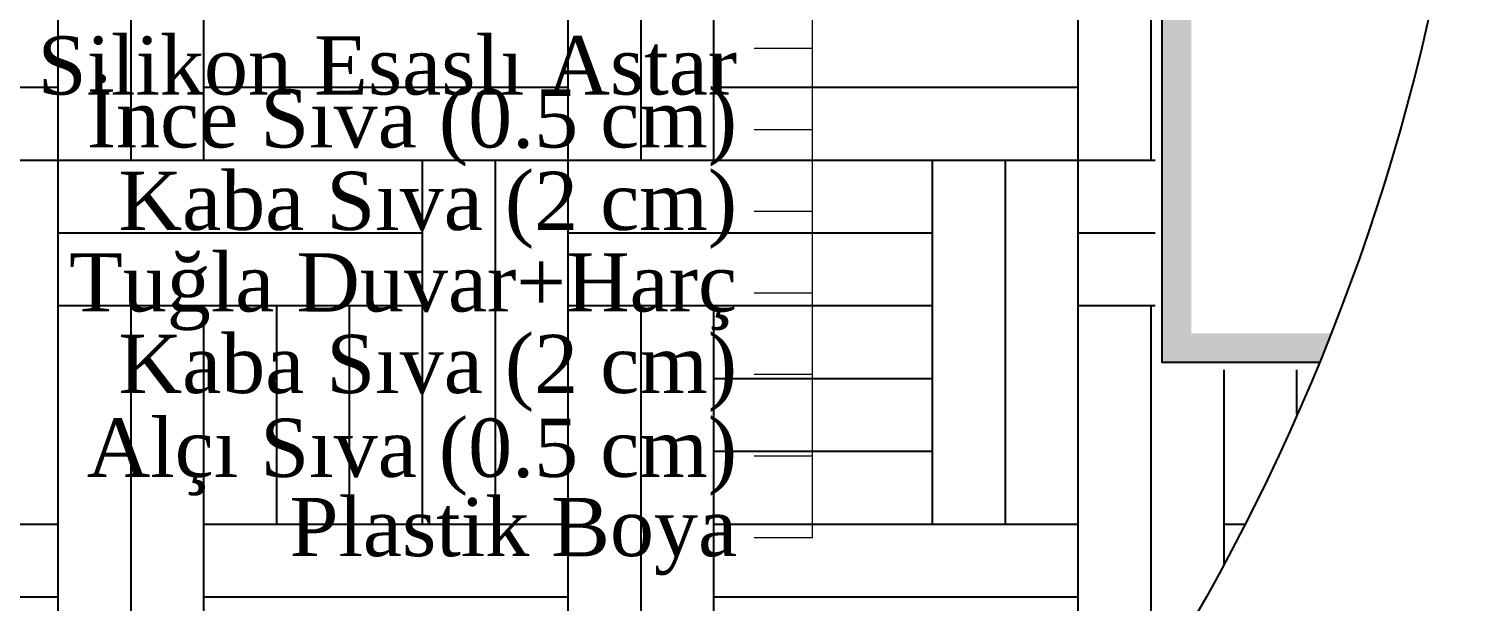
# Model space of a CAD drawing. Header units: millimetres. Extents: x 14753 to 45183, y 5640 to 19518.
# Drawn here: x 41673.9 to 41898.3, y 18098.4 to 18186.9 of the extents above; entities that cross this region are included whole.
import ezdxf

# ---------------------------------------------------------------- set-up
doc = ezdxf.new("R2010")
doc.units = ezdxf.units.MM
for name, pattern in [('DASHDOT2', [0.5, 0.25, -0.125, 0, -0.125]), ('DOT', [0.25, 0, -0.25]), ('HIDDEN', [0.375, 0.25, -0.125])]:
    doc.linetypes.add(name, pattern=pattern)
for name, color, linetype in [('5', 5, 'HIDDEN'), ('SIVA', 8, 'Continuous'), ('tarama', 253, 'Continuous')]:
    doc.layers.add(name, color=color, linetype=linetype)
doc.layers.add('YAZI', color=1, linetype='Continuous', lineweight=0)
doc.styles.add('ack-text-times', font='times.ttf', dxfattribs={"height": 12})

# ---------------------------------------------------------------- blocks, each defined once
blk = doc.blocks.new('A$C1A495F32')
at = {"layer": 'tarama', "ltscale": 10}
h = blk.add_hatch(dxfattribs=at)
h.set_pattern_fill('DOTS', color=256, scale=0.01, style=0)
h.set_pattern_definition([(0, (3.75506, 2.325), (0.0079375, 0.015875), [0, -0.015875])])
h.paths.add_polyline_path([(7.488, 4.05), (5.45, 4.05), (5.45, 3.8), (5.4634, 3.8), (5.4699, 3.8, -0.414214), (5.475, 3.7949), (5.475, 3.7051, -0.414214), (5.4699, 3.7), (5.45, 3.7), (5.45, 3.45), (6.95, 3.45), (6.95, 2.325), (7.2187, 2.325, 0.003593), (7.2388, 2.375), (7, 2.375), (7, 2.875), (7, 3.375), (7, 3.5), (5.5, 3.5), (5.5, 4), (7.4917, 4, 0.003342)])
at = {"layer": 'tarama', "linetype": 'DOT', "ltscale": 6}
h = blk.add_hatch(dxfattribs=at)
h.set_pattern_fill('PARQUET2', color=256, scale=1.25, style=0, pattern_type=2)
h.set_pattern_definition([(0, (0.4671, 1.4765), (0.875, 0.875), [1.25]), (0, (0.4671, 1.6015), (0.875, 0.875), [0.625, -0.25]), (0, (0.4671, 1.7265), (0.875, 0.875), [0.625, -0.25]), (0, (0.4671, 1.8515), (0.875, 0.875), [0.375, -1.375]), (0, (0.4671, 1.9765), (0.875, 0.875), [0.375, -1.375]), (0, (1.0921, 2.1015), (0.875, 0.875), [0.625, -0.25]), (0, (1.0921, 2.2265), (0.875, 0.875), [0.625, -0.25]), (90, (0.4671, 1.4765), (-0.875, 0.875), [0.625, -0.25]), (90, (0.8421, 1.7265), (-0.875, 0.875), [0.625, -0.25]), (90, (0.9671, 1.7265), (-0.875, 0.875), [0.625, -0.25]), (90, (1.2171, 1.4765), (-0.875, 0.875), [0.625, -0.25]), (90, (1.4671, 1.7265), (-0.875, 0.875), [0.375, -1.375]), (90, (1.5921, 1.7265), (-0.875, 0.875), [0.375, -1.375]), (90, (1.0921, 1.4765), (-0.875, 0.875), [1.25])])
h.paths.add_polyline_path([(6.75, 3.4375), (5.4375, 3.4375), (4.9095, 3.4375), (3.9856, 2.9041, -0.092), (3.7968, 3.4375), (2.5625, 3.4375), (2.5625, 2.9375), (2.5625, 2.3125, -0.414214), (2.1875, 1.9375), (1.8125, 1.9375, -0.236068), (1.6125, 1.5375), (1.6125, 1.4765, 0.087816), (1.7525, 1.6075, -1), (1.8125, 1.5625, -0.5), (0.8125, 1.5625, -1), (0.8725, 1.6075, 0.087816), (1.0125, 1.4765), (1.0125, 1.5375, -0.236068), (0.8125, 1.9375), (0.4671, 1.9375, 0.544238), (6.75, 1.5)])
h.paths.add_polyline_path([(7.2135, 2.3125), (6.9375, 2.3125), (6.9375, 3.4375), (6.75, 3.4375), (6.75, 1.5, 0.062606)])
h.paths.add_polyline_path([(4.9095, 3.4375), (3.7968, 3.4375, 0.092), (3.9856, 2.9041)], flags=16)
at = {"layer": 'SIVA', "ltscale": 10}
blk.add_lwpolyline([(7.2187, 2.325), (6.95, 2.325), (6.95, 3.45), (5.45, 3.45), (5.45, 3.7)], dxfattribs=at)
at = {"layer": 'tarama', "linetype": 'DASHDOT2', "ltscale": 50}
blk.add_circle((3.75, 3.75), 3.75, dxfattribs=at)
at = {"layer": 'YAZI', "linetype": 'Continuous'}
for p, q in [((6.25, 2.8649), (6.35, 2.8649)), ((6.25, 2.7249), (6.35, 2.7249)), ((6.25, 2.5849), (6.35, 2.5849)), ((6.25, 2.4449), (6.35, 2.4449)), ((6.25, 2.3049), (6.35, 2.3049)), ((6.25, 2.1649), (6.35, 2.1649)), ((6.25, 2.0249), (6.35, 2.0249))]:
    blk.add_line(p, q, dxfattribs=at)
blk.add_lwpolyline([(6.35, 2.0249), (6.35, 3.3049), (6.35, 4.0625)], dxfattribs=at)
at = {"layer": 'YAZI', "linetype": 'Continuous', "char_height": 0.1, "attachment_point": 3, "style": 'ack-text-times'}
for s, insert, width in [('Silikon Esaslı Astar', (6.2206, 2.8852), 2.781152), ('İnce Sıva (0.5 cm)', (6.2206, 2.7943), 2.781152), ('Kaba Sıva (2 cm)', (6.2206, 2.6527), 2.781152), ('Tuğla Duvar+Harç', (6.2206, 2.5127), 2.781152), ('Kaba Sıva (2 cm)', (6.2206, 2.3727), 2.781152), ('Alç{\\fTimes New Roman|b0|i0|c162|p18;ı} S{\\fTimes New Roman|b0|i0|c162|p18;ı}va (0.5 cm)', (6.2206, 2.2288), 1.718218), ('Plastik Boya', (6.2206, 2.0927), 2.781152)]:
    blk.add_mtext(s, dxfattribs=dict(at, insert=insert, width=width))

msp = doc.modelspace()

# ---------------------------------------------------------------- block references
at = {"layer": '5', "color": 8, "linetype": 'ByBlock', "xscale": 90.00000000014552, "yscale": 90.00000000014552, "zscale": 90.00000000014552}
msp.add_blockref('A$C1A495F32', (41223.33, 17926.16, -574.2), dxfattribs=at)

doc.saveas('drawing.dxf')
